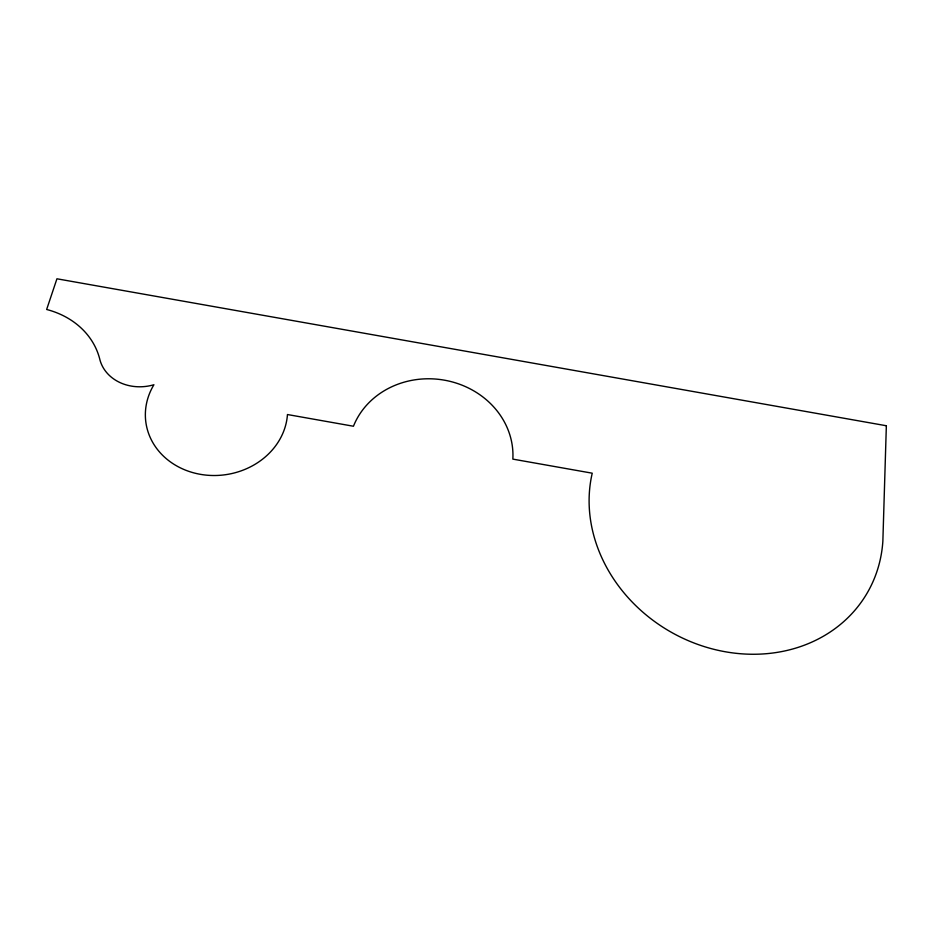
<?xml version="1.0" encoding="UTF-8"?>
<svg xmlns="http://www.w3.org/2000/svg" width="933" height="933" viewBox="0 0 933 933"><rect width="100%" height="100%" fill="white"/><g stroke="black" fill="none" stroke-linecap="round" stroke-linejoin="round"><path stroke-width="1.4" d="M886.35 425.751L882.863 541.152A151.554 132.299 29.9 0 1 716.556 649.963A151.554 132.299 29.9 0 1 592.233 473.194L512.847 459.118A82.291 74.255 7.8 0 0 446.919 380.652A82.291 74.255 7.8 0 0 353.444 426.241L287.457 414.532A71.258 62.628 -7.5 0 1 196.898 473.637A71.258 62.628 -7.5 0 1 153.91 384.746A43.186 36.807 -9.3 0 1 99.586 358.459A87.912 73.754 -15.4 0 0 46.65 309.476L56.936 278.792L886.35 425.751"/></g></svg>
